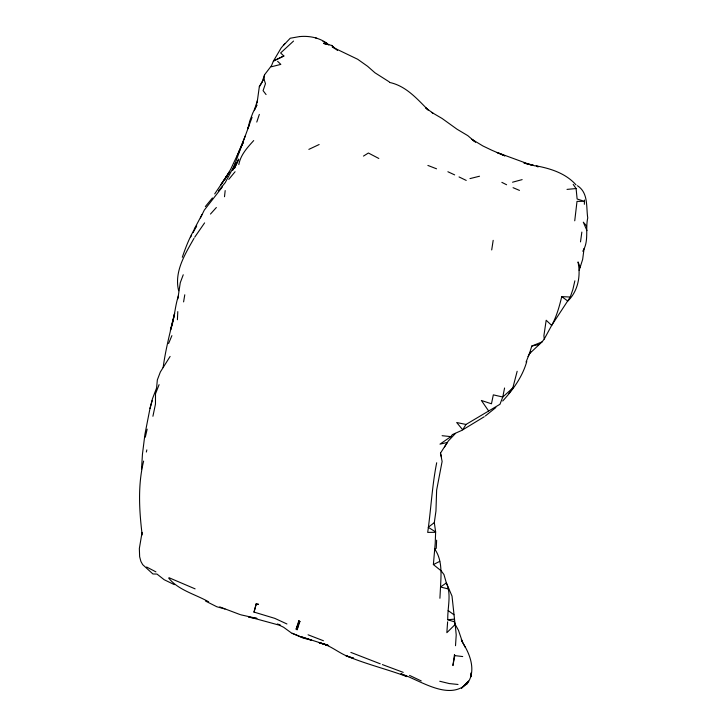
<?xml version="1.0" encoding="UTF-8"?>
<svg xmlns="http://www.w3.org/2000/svg" width="727" height="727" viewBox="0 0 727 727"><rect width="100%" height="100%" fill="white"/><g stroke="black" fill="none" stroke-linecap="round" stroke-linejoin="round"><path stroke-width="1.09" d="M584.363 204.296L584.49 200.043M484.255 416.735L461.845 430.375L452.403 434.582L450.867 436.627L439.989 444.142L447.287 442.47L440.471 453.148L442.116 461.445L436.636 490.116L435.955 511.008L434.31 522.631L435.637 531.928L435.219 543.378L433.374 564.57L441.144 570.822L443.933 574.494L446.342 582.854C451.667 594.45 447.423 607.527 447.768 619.74L454.42 621.849L455.202 624.429L456.211 634.916L455.511 645.712M141.511 469.515L142.437 454.284L144.937 434.264L149.998 408.429L152.47 398.741L156.578 388.009L157.341 379.903L160.349 371.988L170.1 356.439M436.627 540.179L436.264 548.312L434.691 549.058C442.37 559.763 441.171 574.185 440.535 586.734L439.908 598.266M177.406 319.753L177.788 311.619M462.708 656.554L454.784 655.609L454.484 654.518L452.921 665.578L454.784 655.609M577.465 185.73C588.543 192.828 586.062 206.831 587.743 217.918C585.235 228.869 589.152 241.228 582.781 251.242M447.623 621.83L446.851 632.708L455.202 624.429L458.492 630.345L462.69 642.768L461.354 639.715M273.352 61.177L271.525 65.648L264.583 74.727L263.892 78.889L259.321 86.686L257.076 102.989M574.739 220.799L577.002 201.379L584.453 201.324L577.12 199.016L576.102 188.538L573.185 184.413M177.842 298.833L180.278 282.703L183.24 274.779M224.498 196.744L225.179 190.583M584.09 248.498L582.654 259.403L579.174 270.344M163.13 367.589C165.602 349.233 170.372 331.339 174.634 313.401L170.382 330.303C174.634 319.171 174.662 307.021 178.451 295.735M580.5 241.891L581.854 232.077M491.706 249.934L493.179 240.337M436.691 462.754C432.065 485.763 431.047 509.209 427.694 532.391L435.564 532.3M183.595 301.896L184.776 294.789M143.628 461.091C137.676 485.327 139.23 510.445 142.165 534.936M142.065 532.4L139.348 548.512L139.639 556.7L140.893 561.417L142.692 564.652L152.888 573.957L157.005 574.085L164.157 579.71L174.326 584.644M504.574 388L502.766 397.015L499.976 404.276L465.998 424.459L462.681 429.766L456.674 422.514L465.998 424.459M517.161 371.288L512.799 387.982L508.945 393.343M146.345 452.03L146.836 449.895M574.866 280.822L572.876 289.51L570.25 297.052L551.666 325.414L544.259 339.027L542.033 341.917L529.338 353.831L526.057 362.055M145.3 437.163L147.163 429.148M570.25 297.052L561.753 296.607C559.363 306.476 556.609 316.49 551.666 325.414L546.186 320.243L543.896 335.71L544.259 339.027M152.915 416.271L155.469 404.085L155.496 393.843L159.077 384.665M256.295 603.601L254.032 612.089L256.295 603.601L258.53 604.282L256.431 604.628M149.998 408.429L152.252 400.441M237.202 155.76L245.29 135.949M257.458 100.39L254.296 110.277L256.931 104.961L252.878 112.803L249.87 120.727L247.816 128.724L252.078 117.356M529.338 353.831L531.828 346.034L542.033 341.917M298.824 620.749L296.071 629.318L299.115 621.694L298.824 620.749L299.933 621.467L297.079 629.864L299.115 621.694L299.933 621.467M256.776 122.072L259.33 114.393M264.583 74.727L262.002 82.36L259.321 86.686M238.456 153.333L239.855 149.362M182.295 257.303C186.039 246.317 190.238 235.466 196.672 225.797L193.073 232.649M526.784 361.51C522.468 376.695 513.244 389.49 502.693 401.004M238.82 164.593C240.537 154.915 247.316 147.617 253.696 140.575M249.17 125.289L232.531 170.454L235.939 162.566L225.206 182.65L218.491 190.892M168.582 343.535L171.899 335.638M194.245 229.15L202.033 214.483M200.434 217.936L204.314 210.085L222.308 187.039M243.272 142.492L230.623 169.418L224.543 179.387L229.732 171.636L214.71 193.9M241.419 145.945L243.336 142.31M528.038 356.575L530.737 351.695M193.991 238.365C185.049 254.223 173.971 271.689 178.633 290.736M190.565 237.111L191.565 235.375M300.442 636.534L326.396 644.804L319.28 642.777C331.866 645.276 341.045 655.672 353.622 658.208L345.816 655.618C365.717 664.078 386.728 669.085 406.993 676.628L400.913 673.775C420.206 680.19 448.777 701.282 467.097 683.498M444.542 446.941L448.295 440.998L455.465 433.41M194.691 237.22L204.596 222.889M466.443 684.589C476.503 672.62 470.769 655.2 463.108 643.495M205.332 206.586L212.42 197.953M228.769 179.387L235.075 171.736M284.857 43.629L281.149 47.955L273.416 61.068L283.875 55.988L280.622 52.962L293.554 41.057M210.476 214.047L216.355 207.504M283.421 45.383L290.246 38.231L299.279 36.632M495.859 407.52L485.382 415.935M512.799 387.982L502.766 397.015L493.324 394.861L491.47 403.794L481.374 400.468L488.589 410.9M434.31 522.631L428.23 527.293L435.637 531.928M363.473 156.087L368.389 153.015L378.822 158.468M433.374 564.57L439.735 561.371M273.552 60.95L283.875 55.988M308.848 149.38L319.144 144.519M512.535 182.213L522.15 179.624M271.271 66.802L280.831 64.394L277.605 61.313M469.978 178.606L479.52 176.225M531.828 346.034L539.152 344.416M533.4 165.138L524.013 163.084L535.29 165.947M567.015 189.393L576.102 188.538M447.768 619.74L454.348 619.14L454.42 621.849M299.524 36.604C309.866 35.55 320.743 37.986 328.804 44.783L323.506 43.402L331.721 45.438L337.473 50.463M458.028 684.471L449.286 683.571L439.753 681.254M442.116 435.7L450.867 436.627M248.498 617.232L256.976 618.423L240.592 614.76M448.668 589.052L440.535 587.007L446.351 582.909L452.012 596.095L455.193 625.465M537.989 166.783L536.153 165.838C550.821 168.609 565.788 173.353 576.011 184.885M250.215 617.241L279.377 625.193L283.575 627.247L291.545 633.053L299.442 636.17M319.298 642.904L326.405 644.822M224.988 609.008L216.828 606.754L205.541 601.075M325.187 644.449L326.677 644.876M323.56 644.113L328.64 645.594M254.223 612.143L274.833 618.377L286.929 623.966M328.54 645.512L324.351 644.231L328.368 645.576M315.691 37.949L316.972 38.349M300.515 636.534L311.256 640.096L303.023 638.024L292.145 633.29M380.221 663.796L350.868 652.41M382.393 664.587L403.221 672.366M308.075 634.798L323.46 640.76M277.396 623.966L280.377 625.047M532.137 165.374L497.041 152.479L504.892 155.878L491.643 150.153L482.864 145.945L471.941 139.33L474.258 141.274M389.69 82.469C405.984 85.94 417.016 98.799 428.203 110.022L425.749 107.905L432.856 113.094L431.656 112.358L442.071 118.456L457.029 129.215L467.797 135.64L475.622 142.328M239.837 614.488L219.708 606.881M427.885 165.438L436.545 168.8M169.091 577.756L195.109 588.87M513.062 187.675L519.478 190.401M208.649 601.838C195.654 594.404 178.379 590.197 168.773 578.174M332.257 47.037L357.702 59.278L367.58 66.284L374.959 72.782L389.354 81.933M447.887 171.745L454.648 174.88M421.26 680.954L409.528 675.392M459.028 176.943L466.225 180.423M536.153 165.838L538.062 166.801M501.857 182.359L506.592 184.749M323.006 41.421L327.032 43.475M146.59 566.996L155.914 571.867M448.177 610.58L453.948 614.76M561.753 296.607L567.805 301.069C578.165 291.018 580.9 275.678 578.001 261.938L580.282 267.372M331.721 45.438L334.847 48.727M586.58 225.988L583.299 222.171L586.962 230.632M266.073 94.546L263.083 90.648L265.473 83.632L263.892 78.889M461.381 639.651L465.18 647.212M440.471 453.148L441.416 456.774M470.714 674.701L470.905 676.782L470.751 673.075M238.665 159.24L234.548 168.128L238.665 159.24M223.671 180.387L220.726 185.076L226.978 176.034L223.671 180.387M468.551 681.217L461.5 688.196L468.551 681.217"/></g></svg>
